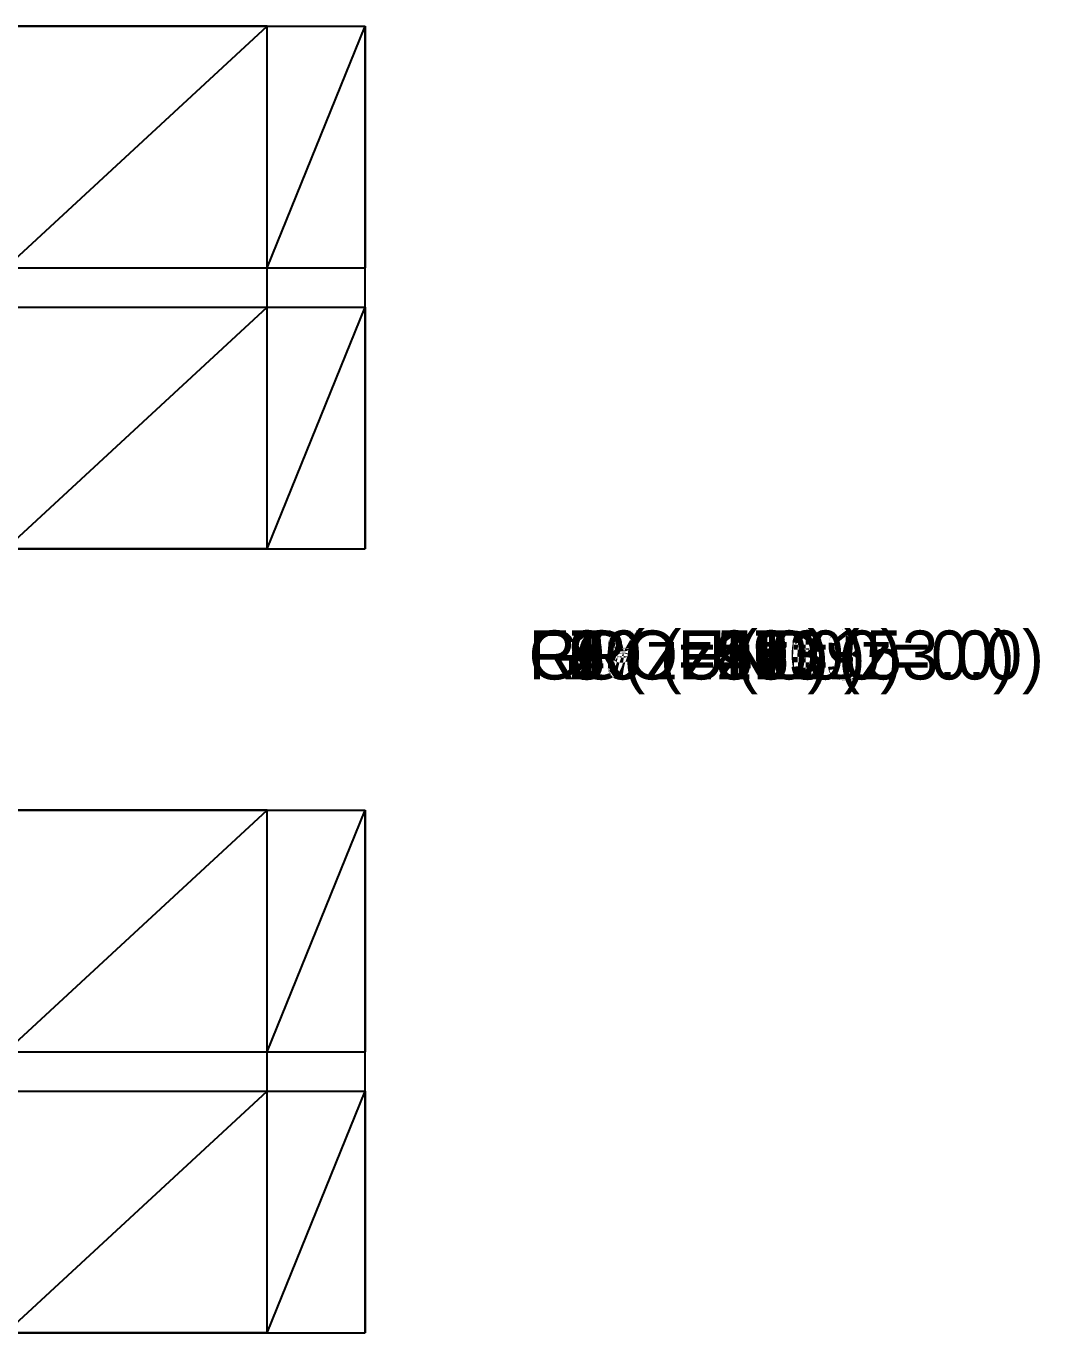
# Model space of a CAD drawing. Header units: metres. Extents: x -11.5 to 50.6, y -25 to 40.
# Drawn here: x 19.62 to 50.65, y 0 to 40 of the extents above; entities that cross this region are included whole.
import ezdxf

# ---------------------------------------------------------------- set-up
doc = ezdxf.new("R2010")
doc.units = ezdxf.units.M
for name, color, linetype in [('beam_x', 3, 'Continuous'), ('beam_y', 2, 'Continuous'), ('brace_xz', 6, 'Continuous'), ('brace_yz', 1, 'Continuous'), ('column', 4, 'Continuous'), ('floor_brace', 5, 'Continuous'), ('floor_levels', 3, 'Continuous')]:
    doc.layers.add(name, color=color, linetype=linetype)

msp = doc.modelspace()

# ---------------------------------------------------------------- linework, layer by layer
at = {"layer": 'beam_x'}
for p, q in [((19, 40), (27, 40)), ((19, 40, 9), (27, 40, 9)), ((19, 40, 15), (27, 40, 15)), ((19, 40, 21), (27, 40, 21)), ((19, 40, 27), (27, 40, 27)), ((19, 40, 33), (27, 40, 33)), ((19, 40, 39), (27, 40, 39)), ((19, 40, 45), (27, 40, 45)), ((19, 40, 51), (27, 40, 51)), ((19, 40, 57), (27, 40, 57)), ((19, 40, 63), (27, 40, 63)), ((19, 40, 69), (27, 40, 69)), ((19, 40, 75), (27, 40, 75)), ((19, 40, 81), (27, 40, 81)), ((19, 40, 87), (27, 40, 87)), ((19, 40, 93), (27, 40, 93)), ((19, 40, 99), (27, 40, 99)), ((19, 40, 105), (27, 40, 105)), ((19, 40, 111), (27, 40, 111)), ((19, 40, 117), (27, 40, 117)), ((19, 40, 123), (27, 40, 123)), ((19, 40, 129), (27, 40, 129)), ((19, 40, 135), (27, 40, 135)), ((19, 40, 141), (27, 40, 141)), ((19, 40, 147), (27, 40, 147)), ((19, 40, 153), (27, 40, 153)), ((27, 40), (30, 40)), ((27, 40, 9), (30, 40, 9)), ((27, 40, 15), (30, 40, 15)), ((27, 40, 21), (30, 40, 21)), ((27, 40, 27), (30, 40, 27)), ((27, 40, 33), (30, 40, 33)), ((27, 40, 39), (30, 40, 39)), ((27, 40, 45), (30, 40, 45)), ((27, 40, 51), (30, 40, 51)), ((27, 40, 57), (30, 40, 57)), ((27, 40, 63), (30, 40, 63)), ((27, 40, 69), (30, 40, 69)), ((27, 40, 75), (30, 40, 75)), ((27, 40, 81), (30, 40, 81)), ((27, 40, 87), (30, 40, 87)), ((27, 40, 93), (30, 40, 93)), ((27, 40, 99), (30, 40, 99)), ((27, 40, 105), (30, 40, 105)), ((27, 40, 111), (30, 40, 111)), ((27, 40, 117), (30, 40, 117)), ((27, 40, 123), (30, 40, 123)), ((27, 40, 129), (30, 40, 129)), ((27, 40, 135), (30, 40, 135)), ((27, 40, 141), (30, 40, 141)), ((27, 40, 147), (30, 40, 147)), ((27, 40, 153), (30, 40, 153)), ((19, 32.6), (27, 32.6)), ((19, 32.6, 15), (27, 32.6, 15)), ((19, 32.6, 27), (27, 32.6, 27)), ((19, 32.6, 39), (27, 32.6, 39)), ((19, 32.6, 51), (27, 32.6, 51)), ((19, 32.6, 63), (27, 32.6, 63)), ((19, 32.6, 75), (27, 32.6, 75)), ((19, 32.6, 87), (27, 32.6, 87)), ((19, 32.6, 99), (27, 32.6, 99)), ((19, 32.6, 111), (27, 32.6, 111)), ((19, 32.6, 123), (27, 32.6, 123)), ((19, 32.6, 135), (27, 32.6, 135)), ((19, 32.6, 147), (27, 32.6, 147)), ((27, 32.6), (30, 32.6)), ((27, 32.6, 15), (30, 32.6, 15)), ((27, 32.6, 27), (30, 32.6, 27)), ((27, 32.6, 39), (30, 32.6, 39)), ((27, 32.6, 51), (30, 32.6, 51)), ((27, 32.6, 63), (30, 32.6, 63)), ((27, 32.6, 75), (30, 32.6, 75)), ((27, 32.6, 87), (30, 32.6, 87)), ((27, 32.6, 99), (30, 32.6, 99)), ((27, 32.6, 111), (30, 32.6, 111)), ((27, 32.6, 123), (30, 32.6, 123)), ((27, 32.6, 135), (30, 32.6, 135)), ((27, 32.6, 147), (30, 32.6, 147)), ((19, 31.4), (27, 31.4)), ((19, 31.4, 15), (27, 31.4, 15)), ((19, 31.4, 27), (27, 31.4, 27)), ((19, 31.4, 39), (27, 31.4, 39)), ((19, 31.4, 51), (27, 31.4, 51)), ((19, 31.4, 63), (27, 31.4, 63)), ((19, 31.4, 75), (27, 31.4, 75)), ((19, 31.4, 87), (27, 31.4, 87)), ((19, 31.4, 99), (27, 31.4, 99)), ((19, 31.4, 111), (27, 31.4, 111)), ((19, 31.4, 123), (27, 31.4, 123)), ((19, 31.4, 135), (27, 31.4, 135)), ((19, 31.4, 147), (27, 31.4, 147)), ((27, 31.4), (30, 31.4)), ((27, 31.4, 15), (30, 31.4, 15)), ((27, 31.4, 27), (30, 31.4, 27)), ((27, 31.4, 39), (30, 31.4, 39)), ((27, 31.4, 51), (30, 31.4, 51)), ((27, 31.4, 63), (30, 31.4, 63)), ((27, 31.4, 75), (30, 31.4, 75)), ((27, 31.4, 87), (30, 31.4, 87)), ((27, 31.4, 99), (30, 31.4, 99)), ((27, 31.4, 111), (30, 31.4, 111)), ((27, 31.4, 123), (30, 31.4, 123)), ((27, 31.4, 135), (30, 31.4, 135)), ((27, 31.4, 147), (30, 31.4, 147)), ((19, 24), (27, 24)), ((19, 24, 9), (27, 24, 9)), ((19, 24, 15), (27, 24, 15)), ((19, 24, 21), (27, 24, 21)), ((19, 24, 27), (27, 24, 27)), ((19, 24, 33), (27, 24, 33)), ((19, 24, 39), (27, 24, 39)), ((19, 24, 45), (27, 24, 45)), ((19, 24, 51), (27, 24, 51)), ((19, 24, 57), (27, 24, 57)), ((19, 24, 63), (27, 24, 63)), ((19, 24, 69), (27, 24, 69)), ((19, 24, 75), (27, 24, 75)), ((19, 24, 81), (27, 24, 81)), ((19, 24, 87), (27, 24, 87)), ((19, 24, 93), (27, 24, 93)), ((19, 24, 99), (27, 24, 99)), ((19, 24, 105), (27, 24, 105)), ((19, 24, 111), (27, 24, 111)), ((19, 24, 117), (27, 24, 117)), ((19, 24, 123), (27, 24, 123)), ((19, 24, 129), (27, 24, 129)), ((19, 24, 135), (27, 24, 135)), ((19, 24, 141), (27, 24, 141)), ((19, 24, 147), (27, 24, 147)), ((19, 24, 153), (27, 24, 153)), ((27, 24), (30, 24)), ((27, 24, 9), (30, 24, 9)), ((27, 24, 15), (30, 24, 15)), ((27, 24, 21), (30, 24, 21)), ((27, 24, 27), (30, 24, 27)), ((27, 24, 33), (30, 24, 33)), ((27, 24, 39), (30, 24, 39)), ((27, 24, 45), (30, 24, 45)), ((27, 24, 51), (30, 24, 51)), ((27, 24, 57), (30, 24, 57)), ((27, 24, 63), (30, 24, 63)), ((27, 24, 69), (30, 24, 69)), ((27, 24, 75), (30, 24, 75)), ((27, 24, 81), (30, 24, 81)), ((27, 24, 87), (30, 24, 87)), ((27, 24, 93), (30, 24, 93)), ((27, 24, 99), (30, 24, 99)), ((27, 24, 105), (30, 24, 105)), ((27, 24, 111), (30, 24, 111)), ((27, 24, 117), (30, 24, 117)), ((27, 24, 123), (30, 24, 123)), ((27, 24, 129), (30, 24, 129)), ((27, 24, 135), (30, 24, 135)), ((27, 24, 141), (30, 24, 141)), ((27, 24, 147), (30, 24, 147)), ((27, 24, 153), (30, 24, 153)), ((19, 16), (27, 16)), ((19, 16, 9), (27, 16, 9)), ((19, 16, 15), (27, 16, 15)), ((19, 16, 21), (27, 16, 21)), ((19, 16, 27), (27, 16, 27)), ((19, 16, 33), (27, 16, 33)), ((19, 16, 39), (27, 16, 39)), ((19, 16, 45), (27, 16, 45)), ((19, 16, 51), (27, 16, 51)), ((19, 16, 57), (27, 16, 57)), ((19, 16, 63), (27, 16, 63)), ((19, 16, 69), (27, 16, 69)), ((19, 16, 75), (27, 16, 75)), ((19, 16, 81), (27, 16, 81)), ((19, 16, 87), (27, 16, 87)), ((19, 16, 93), (27, 16, 93)), ((19, 16, 99), (27, 16, 99)), ((19, 16, 105), (27, 16, 105)), ((19, 16, 111), (27, 16, 111)), ((19, 16, 117), (27, 16, 117)), ((19, 16, 123), (27, 16, 123)), ((19, 16, 129), (27, 16, 129)), ((19, 16, 135), (27, 16, 135)), ((19, 16, 141), (27, 16, 141)), ((19, 16, 147), (27, 16, 147)), ((19, 16, 153), (27, 16, 153)), ((27, 16), (30, 16)), ((27, 16, 9), (30, 16, 9)), ((27, 16, 15), (30, 16, 15)), ((27, 16, 21), (30, 16, 21)), ((27, 16, 27), (30, 16, 27)), ((27, 16, 33), (30, 16, 33)), ((27, 16, 39), (30, 16, 39)), ((27, 16, 45), (30, 16, 45)), ((27, 16, 51), (30, 16, 51)), ((27, 16, 57), (30, 16, 57)), ((27, 16, 63), (30, 16, 63)), ((27, 16, 69), (30, 16, 69)), ((27, 16, 75), (30, 16, 75)), ((27, 16, 81), (30, 16, 81)), ((27, 16, 87), (30, 16, 87)), ((27, 16, 93), (30, 16, 93)), ((27, 16, 99), (30, 16, 99)), ((27, 16, 105), (30, 16, 105)), ((27, 16, 111), (30, 16, 111)), ((27, 16, 117), (30, 16, 117)), ((27, 16, 123), (30, 16, 123)), ((27, 16, 129), (30, 16, 129)), ((27, 16, 135), (30, 16, 135)), ((27, 16, 141), (30, 16, 141)), ((27, 16, 147), (30, 16, 147)), ((27, 16, 153), (30, 16, 153)), ((19, 8.6), (27, 8.6)), ((19, 8.6, 15), (27, 8.6, 15)), ((19, 8.6, 27), (27, 8.6, 27)), ((19, 8.6, 39), (27, 8.6, 39)), ((19, 8.6, 51), (27, 8.6, 51)), ((19, 8.6, 63), (27, 8.6, 63)), ((19, 8.6, 75), (27, 8.6, 75)), ((19, 8.6, 87), (27, 8.6, 87)), ((19, 8.6, 99), (27, 8.6, 99)), ((19, 8.6, 111), (27, 8.6, 111)), ((19, 8.6, 123), (27, 8.6, 123)), ((19, 8.6, 135), (27, 8.6, 135)), ((19, 8.6, 147), (27, 8.6, 147)), ((27, 8.6), (30, 8.6)), ((27, 8.6, 15), (30, 8.6, 15)), ((27, 8.6, 27), (30, 8.6, 27)), ((27, 8.6, 39), (30, 8.6, 39)), ((27, 8.6, 51), (30, 8.6, 51)), ((27, 8.6, 63), (30, 8.6, 63)), ((27, 8.6, 75), (30, 8.6, 75)), ((27, 8.6, 87), (30, 8.6, 87)), ((27, 8.6, 99), (30, 8.6, 99)), ((27, 8.6, 111), (30, 8.6, 111)), ((27, 8.6, 123), (30, 8.6, 123)), ((27, 8.6, 135), (30, 8.6, 135)), ((27, 8.6, 147), (30, 8.6, 147)), ((19, 7.4), (27, 7.4)), ((19, 7.4, 15), (27, 7.4, 15)), ((19, 7.4, 27), (27, 7.4, 27)), ((19, 7.4, 39), (27, 7.4, 39)), ((19, 7.4, 51), (27, 7.4, 51)), ((19, 7.4, 63), (27, 7.4, 63)), ((19, 7.4, 75), (27, 7.4, 75)), ((19, 7.4, 87), (27, 7.4, 87)), ((19, 7.4, 99), (27, 7.4, 99)), ((19, 7.4, 111), (27, 7.4, 111)), ((19, 7.4, 123), (27, 7.4, 123)), ((19, 7.4, 135), (27, 7.4, 135)), ((19, 7.4, 147), (27, 7.4, 147)), ((27, 7.4), (30, 7.4)), ((27, 7.4, 15), (30, 7.4, 15)), ((27, 7.4, 27), (30, 7.4, 27)), ((27, 7.4, 39), (30, 7.4, 39)), ((27, 7.4, 51), (30, 7.4, 51)), ((27, 7.4, 63), (30, 7.4, 63)), ((27, 7.4, 75), (30, 7.4, 75)), ((27, 7.4, 87), (30, 7.4, 87)), ((27, 7.4, 99), (30, 7.4, 99)), ((27, 7.4, 111), (30, 7.4, 111)), ((27, 7.4, 123), (30, 7.4, 123)), ((27, 7.4, 135), (30, 7.4, 135)), ((27, 7.4, 147), (30, 7.4, 147)), ((19, 0), (27, 0)), ((19, 0, 9), (27, 0, 9)), ((19, 0, 15), (27, 0, 15)), ((19, 0, 21), (27, 0, 21)), ((19, 0, 27), (27, 0, 27)), ((19, 0, 33), (27, 0, 33)), ((19, 0, 39), (27, 0, 39)), ((19, 0, 45), (27, 0, 45)), ((19, 0, 51), (27, 0, 51)), ((19, 0, 57), (27, 0, 57)), ((19, 0, 63), (27, 0, 63)), ((19, 0, 69), (27, 0, 69)), ((19, 0, 75), (27, 0, 75)), ((19, 0, 81), (27, 0, 81)), ((19, 0, 87), (27, 0, 87)), ((19, 0, 93), (27, 0, 93)), ((19, 0, 99), (27, 0, 99)), ((19, 0, 105), (27, 0, 105)), ((19, 0, 111), (27, 0, 111)), ((19, 0, 117), (27, 0, 117)), ((19, 0, 123), (27, 0, 123)), ((19, 0, 129), (27, 0, 129)), ((19, 0, 135), (27, 0, 135)), ((19, 0, 141), (27, 0, 141)), ((19, 0, 147), (27, 0, 147)), ((19, 0, 153), (27, 0, 153)), ((27, 0), (30, 0)), ((27, 0, 9), (30, 0, 9)), ((27, 0, 15), (30, 0, 15)), ((27, 0, 21), (30, 0, 21)), ((27, 0, 27), (30, 0, 27)), ((27, 0, 33), (30, 0, 33)), ((27, 0, 39), (30, 0, 39)), ((27, 0, 45), (30, 0, 45)), ((27, 0, 51), (30, 0, 51)), ((27, 0, 57), (30, 0, 57)), ((27, 0, 63), (30, 0, 63)), ((27, 0, 69), (30, 0, 69)), ((27, 0, 75), (30, 0, 75)), ((27, 0, 81), (30, 0, 81)), ((27, 0, 87), (30, 0, 87)), ((27, 0, 93), (30, 0, 93)), ((27, 0, 99), (30, 0, 99)), ((27, 0, 105), (30, 0, 105)), ((27, 0, 111), (30, 0, 111)), ((27, 0, 117), (30, 0, 117)), ((27, 0, 123), (30, 0, 123)), ((27, 0, 129), (30, 0, 129)), ((27, 0, 135), (30, 0, 135)), ((27, 0, 141), (30, 0, 141)), ((27, 0, 147), (30, 0, 147)), ((27, 0, 153), (30, 0, 153))]:
    msp.add_line(p, q, dxfattribs=at)
at = {"layer": 'beam_y'}
for p, q in [((27, 32.6, 9), (27, 40, 9)), ((27, 32.6, 21), (27, 40, 21)), ((27, 32.6, 33), (27, 40, 33)), ((27, 32.6, 45), (27, 40, 45)), ((27, 32.6, 57), (27, 40, 57)), ((27, 32.6, 69), (27, 40, 69)), ((27, 32.6, 81), (27, 40, 81)), ((27, 32.6, 93), (27, 40, 93)), ((27, 32.6, 105), (27, 40, 105)), ((27, 32.6, 117), (27, 40, 117)), ((27, 32.6, 129), (27, 40, 129)), ((27, 32.6, 141), (27, 40, 141)), ((27, 32.6, 153), (27, 40, 153)), ((30, 32.6), (30, 40)), ((30, 32.6, 9), (30, 40, 9)), ((30, 32.6, 15), (30, 40, 15)), ((30, 32.6, 21), (30, 40, 21)), ((30, 32.6, 27), (30, 40, 27)), ((30, 32.6, 33), (30, 40, 33)), ((30, 32.6, 39), (30, 40, 39)), ((30, 32.6, 45), (30, 40, 45)), ((30, 32.6, 51), (30, 40, 51)), ((30, 32.6, 57), (30, 40, 57)), ((30, 32.6, 63), (30, 40, 63)), ((30, 32.6, 69), (30, 40, 69)), ((30, 32.6, 75), (30, 40, 75)), ((30, 32.6, 81), (30, 40, 81)), ((30, 32.6, 87), (30, 40, 87)), ((30, 32.6, 93), (30, 40, 93)), ((30, 32.6, 99), (30, 40, 99)), ((30, 32.6, 105), (30, 40, 105)), ((30, 32.6, 111), (30, 40, 111)), ((30, 32.6, 117), (30, 40, 117)), ((30, 32.6, 123), (30, 40, 123)), ((30, 32.6, 129), (30, 40, 129)), ((30, 32.6, 135), (30, 40, 135)), ((30, 32.6, 141), (30, 40, 141)), ((30, 32.6, 147), (30, 40, 147)), ((30, 32.6, 153), (30, 40, 153)), ((27, 31.4, 9), (27, 32.6, 9)), ((27, 31.4, 21), (27, 32.6, 21)), ((27, 31.4, 33), (27, 32.6, 33)), ((27, 31.4, 45), (27, 32.6, 45)), ((27, 31.4, 57), (27, 32.6, 57)), ((27, 31.4, 69), (27, 32.6, 69)), ((27, 31.4, 81), (27, 32.6, 81)), ((27, 31.4, 93), (27, 32.6, 93)), ((27, 31.4, 105), (27, 32.6, 105)), ((27, 31.4, 117), (27, 32.6, 117)), ((27, 31.4, 129), (27, 32.6, 129)), ((27, 31.4, 141), (27, 32.6, 141)), ((27, 31.4, 153), (27, 32.6, 153)), ((30, 31.4), (30, 32.6)), ((30, 31.4, 9), (30, 32.6, 9)), ((30, 31.4, 15), (30, 32.6, 15)), ((30, 31.4, 21), (30, 32.6, 21)), ((30, 31.4, 27), (30, 32.6, 27)), ((30, 31.4, 33), (30, 32.6, 33)), ((30, 31.4, 39), (30, 32.6, 39)), ((30, 31.4, 45), (30, 32.6, 45)), ((30, 31.4, 51), (30, 32.6, 51)), ((30, 31.4, 57), (30, 32.6, 57)), ((30, 31.4, 63), (30, 32.6, 63)), ((30, 31.4, 69), (30, 32.6, 69)), ((30, 31.4, 75), (30, 32.6, 75)), ((30, 31.4, 81), (30, 32.6, 81)), ((30, 31.4, 87), (30, 32.6, 87)), ((30, 31.4, 93), (30, 32.6, 93)), ((30, 31.4, 99), (30, 32.6, 99)), ((30, 31.4, 105), (30, 32.6, 105)), ((30, 31.4, 111), (30, 32.6, 111)), ((30, 31.4, 117), (30, 32.6, 117)), ((30, 31.4, 123), (30, 32.6, 123)), ((30, 31.4, 129), (30, 32.6, 129)), ((30, 31.4, 135), (30, 32.6, 135)), ((30, 31.4, 141), (30, 32.6, 141)), ((30, 31.4, 147), (30, 32.6, 147)), ((30, 31.4, 153), (30, 32.6, 153)), ((27, 24, 9), (27, 31.4, 9)), ((27, 24, 21), (27, 31.4, 21)), ((27, 24, 33), (27, 31.4, 33)), ((27, 24, 45), (27, 31.4, 45)), ((27, 24, 57), (27, 31.4, 57)), ((27, 24, 69), (27, 31.4, 69)), ((27, 24, 81), (27, 31.4, 81)), ((27, 24, 93), (27, 31.4, 93)), ((27, 24, 105), (27, 31.4, 105)), ((27, 24, 117), (27, 31.4, 117)), ((27, 24, 129), (27, 31.4, 129)), ((27, 24, 141), (27, 31.4, 141)), ((27, 24, 153), (27, 31.4, 153)), ((30, 24), (30, 31.4)), ((30, 24, 9), (30, 31.4, 9)), ((30, 24, 15), (30, 31.4, 15)), ((30, 24, 21), (30, 31.4, 21)), ((30, 24, 27), (30, 31.4, 27)), ((30, 24, 33), (30, 31.4, 33)), ((30, 24, 39), (30, 31.4, 39)), ((30, 24, 45), (30, 31.4, 45)), ((30, 24, 51), (30, 31.4, 51)), ((30, 24, 57), (30, 31.4, 57)), ((30, 24, 63), (30, 31.4, 63)), ((30, 24, 69), (30, 31.4, 69)), ((30, 24, 75), (30, 31.4, 75)), ((30, 24, 81), (30, 31.4, 81)), ((30, 24, 87), (30, 31.4, 87)), ((30, 24, 93), (30, 31.4, 93)), ((30, 24, 99), (30, 31.4, 99)), ((30, 24, 105), (30, 31.4, 105)), ((30, 24, 111), (30, 31.4, 111)), ((30, 24, 117), (30, 31.4, 117)), ((30, 24, 123), (30, 31.4, 123)), ((30, 24, 129), (30, 31.4, 129)), ((30, 24, 135), (30, 31.4, 135)), ((30, 24, 141), (30, 31.4, 141)), ((30, 24, 147), (30, 31.4, 147)), ((30, 24, 153), (30, 31.4, 153)), ((27, 8.6, 9), (27, 16, 9)), ((27, 8.6, 21), (27, 16, 21)), ((27, 8.6, 33), (27, 16, 33)), ((27, 8.6, 45), (27, 16, 45)), ((27, 8.6, 57), (27, 16, 57)), ((27, 8.6, 69), (27, 16, 69)), ((27, 8.6, 81), (27, 16, 81)), ((27, 8.6, 93), (27, 16, 93)), ((27, 8.6, 105), (27, 16, 105)), ((27, 8.6, 117), (27, 16, 117)), ((27, 8.6, 129), (27, 16, 129)), ((27, 8.6, 141), (27, 16, 141)), ((27, 8.6, 153), (27, 16, 153)), ((30, 8.6), (30, 16)), ((30, 8.6, 9), (30, 16, 9)), ((30, 8.6, 15), (30, 16, 15)), ((30, 8.6, 21), (30, 16, 21)), ((30, 8.6, 27), (30, 16, 27)), ((30, 8.6, 33), (30, 16, 33)), ((30, 8.6, 39), (30, 16, 39)), ((30, 8.6, 45), (30, 16, 45)), ((30, 8.6, 51), (30, 16, 51)), ((30, 8.6, 57), (30, 16, 57)), ((30, 8.6, 63), (30, 16, 63)), ((30, 8.6, 69), (30, 16, 69)), ((30, 8.6, 75), (30, 16, 75)), ((30, 8.6, 81), (30, 16, 81)), ((30, 8.6, 87), (30, 16, 87)), ((30, 8.6, 93), (30, 16, 93)), ((30, 8.6, 99), (30, 16, 99)), ((30, 8.6, 105), (30, 16, 105)), ((30, 8.6, 111), (30, 16, 111)), ((30, 8.6, 117), (30, 16, 117)), ((30, 8.6, 123), (30, 16, 123)), ((30, 8.6, 129), (30, 16, 129)), ((30, 8.6, 135), (30, 16, 135)), ((30, 8.6, 141), (30, 16, 141)), ((30, 8.6, 147), (30, 16, 147)), ((30, 8.6, 153), (30, 16, 153)), ((27, 7.4, 9), (27, 8.6, 9)), ((27, 7.4, 21), (27, 8.6, 21)), ((27, 7.4, 33), (27, 8.6, 33)), ((27, 7.4, 45), (27, 8.6, 45)), ((27, 7.4, 57), (27, 8.6, 57)), ((27, 7.4, 69), (27, 8.6, 69)), ((27, 7.4, 81), (27, 8.6, 81)), ((27, 7.4, 93), (27, 8.6, 93)), ((27, 7.4, 105), (27, 8.6, 105)), ((27, 7.4, 117), (27, 8.6, 117)), ((27, 7.4, 129), (27, 8.6, 129)), ((27, 7.4, 141), (27, 8.6, 141)), ((27, 7.4, 153), (27, 8.6, 153)), ((30, 7.4), (30, 8.6)), ((30, 7.4, 9), (30, 8.6, 9)), ((30, 7.4, 15), (30, 8.6, 15)), ((30, 7.4, 21), (30, 8.6, 21)), ((30, 7.4, 27), (30, 8.6, 27)), ((30, 7.4, 33), (30, 8.6, 33)), ((30, 7.4, 39), (30, 8.6, 39)), ((30, 7.4, 45), (30, 8.6, 45)), ((30, 7.4, 51), (30, 8.6, 51)), ((30, 7.4, 57), (30, 8.6, 57)), ((30, 7.4, 63), (30, 8.6, 63)), ((30, 7.4, 69), (30, 8.6, 69)), ((30, 7.4, 75), (30, 8.6, 75)), ((30, 7.4, 81), (30, 8.6, 81)), ((30, 7.4, 87), (30, 8.6, 87)), ((30, 7.4, 93), (30, 8.6, 93)), ((30, 7.4, 99), (30, 8.6, 99)), ((30, 7.4, 105), (30, 8.6, 105)), ((30, 7.4, 111), (30, 8.6, 111)), ((30, 7.4, 117), (30, 8.6, 117)), ((30, 7.4, 123), (30, 8.6, 123)), ((30, 7.4, 129), (30, 8.6, 129)), ((30, 7.4, 135), (30, 8.6, 135)), ((30, 7.4, 141), (30, 8.6, 141)), ((30, 7.4, 147), (30, 8.6, 147)), ((30, 7.4, 153), (30, 8.6, 153)), ((27, 0, 9), (27, 7.4, 9)), ((27, 0, 21), (27, 7.4, 21)), ((27, 0, 33), (27, 7.4, 33)), ((27, 0, 45), (27, 7.4, 45)), ((27, 0, 57), (27, 7.4, 57)), ((27, 0, 69), (27, 7.4, 69)), ((27, 0, 81), (27, 7.4, 81)), ((27, 0, 93), (27, 7.4, 93)), ((27, 0, 105), (27, 7.4, 105)), ((27, 0, 117), (27, 7.4, 117)), ((27, 0, 129), (27, 7.4, 129)), ((27, 0, 141), (27, 7.4, 141)), ((27, 0, 153), (27, 7.4, 153)), ((30, 0), (30, 7.4)), ((30, 0, 9), (30, 7.4, 9)), ((30, 0, 15), (30, 7.4, 15)), ((30, 0, 21), (30, 7.4, 21)), ((30, 0, 27), (30, 7.4, 27)), ((30, 0, 33), (30, 7.4, 33)), ((30, 0, 39), (30, 7.4, 39)), ((30, 0, 45), (30, 7.4, 45)), ((30, 0, 51), (30, 7.4, 51)), ((30, 0, 57), (30, 7.4, 57)), ((30, 0, 63), (30, 7.4, 63)), ((30, 0, 69), (30, 7.4, 69)), ((30, 0, 75), (30, 7.4, 75)), ((30, 0, 81), (30, 7.4, 81)), ((30, 0, 87), (30, 7.4, 87)), ((30, 0, 93), (30, 7.4, 93)), ((30, 0, 99), (30, 7.4, 99)), ((30, 0, 105), (30, 7.4, 105)), ((30, 0, 111), (30, 7.4, 111)), ((30, 0, 117), (30, 7.4, 117)), ((30, 0, 123), (30, 7.4, 123)), ((30, 0, 129), (30, 7.4, 129)), ((30, 0, 135), (30, 7.4, 135)), ((30, 0, 141), (30, 7.4, 141)), ((30, 0, 147), (30, 7.4, 147)), ((30, 0, 153), (30, 7.4, 153))]:
    msp.add_line(p, q, dxfattribs=at)
at = {"layer": 'brace_xz'}
for p, q in [((27, 40), (19, 40, 9)), ((27, 40, 51), (19, 40, 57)), ((27, 40, 99), (19, 40, 105)), ((27, 40, 147), (19, 40, 153)), ((27, 40), (30, 40, 9)), ((27, 40, 51), (30, 40, 57)), ((27, 40, 99), (30, 40, 105)), ((27, 40, 147), (30, 40, 153)), ((27, 24), (19, 24, 9)), ((27, 24, 51), (19, 24, 57)), ((27, 24, 99), (19, 24, 105)), ((27, 24, 147), (19, 24, 153)), ((27, 24), (30, 24, 9)), ((27, 24, 51), (30, 24, 57)), ((27, 24, 99), (30, 24, 105)), ((27, 24, 147), (30, 24, 153)), ((27, 16), (19, 16, 9)), ((27, 16, 51), (19, 16, 57)), ((27, 16, 99), (19, 16, 105)), ((27, 16, 147), (19, 16, 153)), ((27, 16), (30, 16, 9)), ((27, 16, 51), (30, 16, 57)), ((27, 16, 99), (30, 16, 105)), ((27, 16, 147), (30, 16, 153)), ((27, 0), (19, 0, 9)), ((27, 0, 51), (19, 0, 57)), ((27, 0, 99), (19, 0, 105)), ((27, 0, 147), (19, 0, 153)), ((27, 0), (30, 0, 9)), ((27, 0, 51), (30, 0, 57)), ((27, 0, 99), (30, 0, 105)), ((27, 0, 147), (30, 0, 153))]:
    msp.add_line(p, q, dxfattribs=at)
at = {"layer": 'brace_yz'}
for p, q in [((30, 32.6), (30, 40, 9)), ((30, 40), (30, 32.6, 9)), ((30, 32.6, 39), (30, 40, 45)), ((30, 40, 39), (30, 32.6, 45)), ((30, 32.6, 75), (30, 40, 81)), ((30, 40, 75), (30, 32.6, 81)), ((30, 32.6, 111), (30, 40, 117)), ((30, 40, 111), (30, 32.6, 117)), ((30, 32.6, 147), (30, 40, 153)), ((30, 40, 147), (30, 32.6, 153)), ((30, 24), (30, 31.4, 9)), ((30, 31.4), (30, 24, 9)), ((30, 24, 39), (30, 31.4, 45)), ((30, 31.4, 39), (30, 24, 45)), ((30, 24, 75), (30, 31.4, 81)), ((30, 31.4, 75), (30, 24, 81)), ((30, 24, 111), (30, 31.4, 117)), ((30, 31.4, 111), (30, 24, 117)), ((30, 24, 147), (30, 31.4, 153)), ((30, 31.4, 147), (30, 24, 153)), ((30, 8.6), (30, 16, 9)), ((30, 16), (30, 8.6, 9)), ((30, 8.6, 39), (30, 16, 45)), ((30, 16, 39), (30, 8.6, 45)), ((30, 8.6, 75), (30, 16, 81)), ((30, 16, 75), (30, 8.6, 81)), ((30, 8.6, 111), (30, 16, 117)), ((30, 16, 111), (30, 8.6, 117)), ((30, 8.6, 147), (30, 16, 153)), ((30, 16, 147), (30, 8.6, 153)), ((30, 0), (30, 7.4, 9)), ((30, 7.4), (30, 0, 9)), ((30, 0, 39), (30, 7.4, 45)), ((30, 7.4, 39), (30, 0, 45)), ((30, 0, 75), (30, 7.4, 81)), ((30, 7.4, 75), (30, 0, 81)), ((30, 0, 111), (30, 7.4, 117)), ((30, 7.4, 111), (30, 0, 117)), ((30, 0, 147), (30, 7.4, 153)), ((30, 7.4, 147), (30, 0, 153))]:
    msp.add_line(p, q, dxfattribs=at)
at = {"layer": 'column'}
for p, q in [((27, 40), (27, 40, 9)), ((27, 40, 9), (27, 40, 15)), ((27, 40, 15), (27, 40, 21)), ((27, 40, 21), (27, 40, 27)), ((27, 40, 27), (27, 40, 33)), ((27, 40, 33), (27, 40, 39)), ((27, 40, 39), (27, 40, 45)), ((27, 40, 45), (27, 40, 51)), ((27, 40, 51), (27, 40, 57)), ((27, 40, 57), (27, 40, 63)), ((27, 40, 63), (27, 40, 69)), ((27, 40, 69), (27, 40, 75)), ((27, 40, 75), (27, 40, 81)), ((27, 40, 81), (27, 40, 87)), ((27, 40, 87), (27, 40, 93)), ((27, 40, 93), (27, 40, 99)), ((27, 40, 99), (27, 40, 105)), ((27, 40, 105), (27, 40, 111)), ((27, 40, 111), (27, 40, 117)), ((27, 40, 117), (27, 40, 123)), ((27, 40, 123), (27, 40, 129)), ((27, 40, 129), (27, 40, 135)), ((27, 40, 135), (27, 40, 141)), ((27, 40, 141), (27, 40, 147)), ((27, 40, 147), (27, 40, 153)), ((30, 40), (30, 40, 9)), ((30, 40, 9), (30, 40, 15)), ((30, 40, 15), (30, 40, 21)), ((30, 40, 21), (30, 40, 27)), ((30, 40, 27), (30, 40, 33)), ((30, 40, 33), (30, 40, 39)), ((30, 40, 39), (30, 40, 45)), ((30, 40, 45), (30, 40, 51)), ((30, 40, 51), (30, 40, 57)), ((30, 40, 57), (30, 40, 63)), ((30, 40, 63), (30, 40, 69)), ((30, 40, 69), (30, 40, 75)), ((30, 40, 75), (30, 40, 81)), ((30, 40, 81), (30, 40, 87)), ((30, 40, 87), (30, 40, 93)), ((30, 40, 93), (30, 40, 99)), ((30, 40, 99), (30, 40, 105)), ((30, 40, 105), (30, 40, 111)), ((30, 40, 111), (30, 40, 117)), ((30, 40, 117), (30, 40, 123)), ((30, 40, 123), (30, 40, 129)), ((30, 40, 129), (30, 40, 135)), ((30, 40, 135), (30, 40, 141)), ((30, 40, 141), (30, 40, 147)), ((30, 40, 147), (30, 40, 153)), ((27, 32.6), (27, 32.6, 9)), ((27, 32.6, 9), (27, 32.6, 15)), ((27, 32.6, 15), (27, 32.6, 21)), ((27, 32.6, 21), (27, 32.6, 27)), ((27, 32.6, 27), (27, 32.6, 33)), ((27, 32.6, 33), (27, 32.6, 39)), ((27, 32.6, 39), (27, 32.6, 45)), ((27, 32.6, 45), (27, 32.6, 51)), ((27, 32.6, 51), (27, 32.6, 57)), ((27, 32.6, 57), (27, 32.6, 63)), ((27, 32.6, 63), (27, 32.6, 69)), ((27, 32.6, 69), (27, 32.6, 75)), ((27, 32.6, 75), (27, 32.6, 81)), ((27, 32.6, 81), (27, 32.6, 87)), ((27, 32.6, 87), (27, 32.6, 93)), ((27, 32.6, 93), (27, 32.6, 99)), ((27, 32.6, 99), (27, 32.6, 105)), ((27, 32.6, 105), (27, 32.6, 111)), ((27, 32.6, 111), (27, 32.6, 117)), ((27, 32.6, 117), (27, 32.6, 123)), ((27, 32.6, 123), (27, 32.6, 129)), ((27, 32.6, 129), (27, 32.6, 135)), ((27, 32.6, 135), (27, 32.6, 141)), ((27, 32.6, 141), (27, 32.6, 147)), ((27, 32.6, 147), (27, 32.6, 153)), ((30, 32.6), (30, 32.6, 9)), ((30, 32.6, 9), (30, 32.6, 15)), ((30, 32.6, 15), (30, 32.6, 21)), ((30, 32.6, 21), (30, 32.6, 27)), ((30, 32.6, 27), (30, 32.6, 33)), ((30, 32.6, 33), (30, 32.6, 39)), ((30, 32.6, 39), (30, 32.6, 45)), ((30, 32.6, 45), (30, 32.6, 51)), ((30, 32.6, 51), (30, 32.6, 57)), ((30, 32.6, 57), (30, 32.6, 63)), ((30, 32.6, 63), (30, 32.6, 69)), ((30, 32.6, 69), (30, 32.6, 75)), ((30, 32.6, 75), (30, 32.6, 81)), ((30, 32.6, 81), (30, 32.6, 87)), ((30, 32.6, 87), (30, 32.6, 93)), ((30, 32.6, 93), (30, 32.6, 99)), ((30, 32.6, 99), (30, 32.6, 105)), ((30, 32.6, 105), (30, 32.6, 111)), ((30, 32.6, 111), (30, 32.6, 117)), ((30, 32.6, 117), (30, 32.6, 123)), ((30, 32.6, 123), (30, 32.6, 129)), ((30, 32.6, 129), (30, 32.6, 135)), ((30, 32.6, 135), (30, 32.6, 141)), ((30, 32.6, 141), (30, 32.6, 147)), ((30, 32.6, 147), (30, 32.6, 153)), ((27, 31.4), (27, 31.4, 9)), ((27, 31.4, 9), (27, 31.4, 15)), ((27, 31.4, 15), (27, 31.4, 21)), ((27, 31.4, 21), (27, 31.4, 27)), ((27, 31.4, 27), (27, 31.4, 33)), ((27, 31.4, 33), (27, 31.4, 39)), ((27, 31.4, 39), (27, 31.4, 45)), ((27, 31.4, 45), (27, 31.4, 51)), ((27, 31.4, 51), (27, 31.4, 57)), ((27, 31.4, 57), (27, 31.4, 63)), ((27, 31.4, 63), (27, 31.4, 69)), ((27, 31.4, 69), (27, 31.4, 75)), ((27, 31.4, 75), (27, 31.4, 81)), ((27, 31.4, 81), (27, 31.4, 87)), ((27, 31.4, 87), (27, 31.4, 93)), ((27, 31.4, 93), (27, 31.4, 99)), ((27, 31.4, 99), (27, 31.4, 105)), ((27, 31.4, 105), (27, 31.4, 111)), ((27, 31.4, 111), (27, 31.4, 117)), ((27, 31.4, 117), (27, 31.4, 123)), ((27, 31.4, 123), (27, 31.4, 129)), ((27, 31.4, 129), (27, 31.4, 135)), ((27, 31.4, 135), (27, 31.4, 141)), ((27, 31.4, 141), (27, 31.4, 147)), ((27, 31.4, 147), (27, 31.4, 153)), ((30, 31.4), (30, 31.4, 9)), ((30, 31.4, 9), (30, 31.4, 15)), ((30, 31.4, 15), (30, 31.4, 21)), ((30, 31.4, 21), (30, 31.4, 27)), ((30, 31.4, 27), (30, 31.4, 33)), ((30, 31.4, 33), (30, 31.4, 39)), ((30, 31.4, 39), (30, 31.4, 45)), ((30, 31.4, 45), (30, 31.4, 51)), ((30, 31.4, 51), (30, 31.4, 57)), ((30, 31.4, 57), (30, 31.4, 63)), ((30, 31.4, 63), (30, 31.4, 69)), ((30, 31.4, 69), (30, 31.4, 75)), ((30, 31.4, 75), (30, 31.4, 81)), ((30, 31.4, 81), (30, 31.4, 87)), ((30, 31.4, 87), (30, 31.4, 93)), ((30, 31.4, 93), (30, 31.4, 99)), ((30, 31.4, 99), (30, 31.4, 105)), ((30, 31.4, 105), (30, 31.4, 111)), ((30, 31.4, 111), (30, 31.4, 117)), ((30, 31.4, 117), (30, 31.4, 123)), ((30, 31.4, 123), (30, 31.4, 129)), ((30, 31.4, 129), (30, 31.4, 135)), ((30, 31.4, 135), (30, 31.4, 141)), ((30, 31.4, 141), (30, 31.4, 147)), ((30, 31.4, 147), (30, 31.4, 153)), ((27, 24), (27, 24, 9)), ((27, 24, 9), (27, 24, 15)), ((27, 24, 15), (27, 24, 21)), ((27, 24, 21), (27, 24, 27)), ((27, 24, 27), (27, 24, 33)), ((27, 24, 33), (27, 24, 39)), ((27, 24, 39), (27, 24, 45)), ((27, 24, 45), (27, 24, 51)), ((27, 24, 51), (27, 24, 57)), ((27, 24, 57), (27, 24, 63)), ((27, 24, 63), (27, 24, 69)), ((27, 24, 69), (27, 24, 75)), ((27, 24, 75), (27, 24, 81)), ((27, 24, 81), (27, 24, 87)), ((27, 24, 87), (27, 24, 93)), ((27, 24, 93), (27, 24, 99)), ((27, 24, 99), (27, 24, 105)), ((27, 24, 105), (27, 24, 111)), ((27, 24, 111), (27, 24, 117)), ((27, 24, 117), (27, 24, 123)), ((27, 24, 123), (27, 24, 129)), ((27, 24, 129), (27, 24, 135)), ((27, 24, 135), (27, 24, 141)), ((27, 24, 141), (27, 24, 147)), ((27, 24, 147), (27, 24, 153)), ((30, 24), (30, 24, 9)), ((30, 24, 9), (30, 24, 15)), ((30, 24, 15), (30, 24, 21)), ((30, 24, 21), (30, 24, 27)), ((30, 24, 27), (30, 24, 33)), ((30, 24, 33), (30, 24, 39)), ((30, 24, 39), (30, 24, 45)), ((30, 24, 45), (30, 24, 51)), ((30, 24, 51), (30, 24, 57)), ((30, 24, 57), (30, 24, 63)), ((30, 24, 63), (30, 24, 69)), ((30, 24, 69), (30, 24, 75)), ((30, 24, 75), (30, 24, 81)), ((30, 24, 81), (30, 24, 87)), ((30, 24, 87), (30, 24, 93)), ((30, 24, 93), (30, 24, 99)), ((30, 24, 99), (30, 24, 105)), ((30, 24, 105), (30, 24, 111)), ((30, 24, 111), (30, 24, 117)), ((30, 24, 117), (30, 24, 123)), ((30, 24, 123), (30, 24, 129)), ((30, 24, 129), (30, 24, 135)), ((30, 24, 135), (30, 24, 141)), ((30, 24, 141), (30, 24, 147)), ((30, 24, 147), (30, 24, 153)), ((27, 16), (27, 16, 9)), ((27, 16, 9), (27, 16, 15)), ((27, 16, 15), (27, 16, 21)), ((27, 16, 21), (27, 16, 27)), ((27, 16, 27), (27, 16, 33)), ((27, 16, 33), (27, 16, 39)), ((27, 16, 39), (27, 16, 45)), ((27, 16, 45), (27, 16, 51)), ((27, 16, 51), (27, 16, 57)), ((27, 16, 57), (27, 16, 63)), ((27, 16, 63), (27, 16, 69)), ((27, 16, 69), (27, 16, 75)), ((27, 16, 75), (27, 16, 81)), ((27, 16, 81), (27, 16, 87)), ((27, 16, 87), (27, 16, 93)), ((27, 16, 93), (27, 16, 99)), ((27, 16, 99), (27, 16, 105)), ((27, 16, 105), (27, 16, 111)), ((27, 16, 111), (27, 16, 117)), ((27, 16, 117), (27, 16, 123)), ((27, 16, 123), (27, 16, 129)), ((27, 16, 129), (27, 16, 135)), ((27, 16, 135), (27, 16, 141)), ((27, 16, 141), (27, 16, 147)), ((27, 16, 147), (27, 16, 153)), ((30, 16), (30, 16, 9)), ((30, 16, 9), (30, 16, 15)), ((30, 16, 15), (30, 16, 21)), ((30, 16, 21), (30, 16, 27)), ((30, 16, 27), (30, 16, 33)), ((30, 16, 33), (30, 16, 39)), ((30, 16, 39), (30, 16, 45)), ((30, 16, 45), (30, 16, 51)), ((30, 16, 51), (30, 16, 57)), ((30, 16, 57), (30, 16, 63)), ((30, 16, 63), (30, 16, 69)), ((30, 16, 69), (30, 16, 75)), ((30, 16, 75), (30, 16, 81)), ((30, 16, 81), (30, 16, 87)), ((30, 16, 87), (30, 16, 93)), ((30, 16, 93), (30, 16, 99)), ((30, 16, 99), (30, 16, 105)), ((30, 16, 105), (30, 16, 111)), ((30, 16, 111), (30, 16, 117)), ((30, 16, 117), (30, 16, 123)), ((30, 16, 123), (30, 16, 129)), ((30, 16, 129), (30, 16, 135)), ((30, 16, 135), (30, 16, 141)), ((30, 16, 141), (30, 16, 147)), ((30, 16, 147), (30, 16, 153)), ((27, 8.6), (27, 8.6, 9)), ((27, 8.6, 9), (27, 8.6, 15)), ((27, 8.6, 15), (27, 8.6, 21)), ((27, 8.6, 21), (27, 8.6, 27)), ((27, 8.6, 27), (27, 8.6, 33)), ((27, 8.6, 33), (27, 8.6, 39)), ((27, 8.6, 39), (27, 8.6, 45)), ((27, 8.6, 45), (27, 8.6, 51)), ((27, 8.6, 51), (27, 8.6, 57)), ((27, 8.6, 57), (27, 8.6, 63)), ((27, 8.6, 63), (27, 8.6, 69)), ((27, 8.6, 69), (27, 8.6, 75)), ((27, 8.6, 75), (27, 8.6, 81)), ((27, 8.6, 81), (27, 8.6, 87)), ((27, 8.6, 87), (27, 8.6, 93)), ((27, 8.6, 93), (27, 8.6, 99)), ((27, 8.6, 99), (27, 8.6, 105)), ((27, 8.6, 105), (27, 8.6, 111)), ((27, 8.6, 111), (27, 8.6, 117)), ((27, 8.6, 117), (27, 8.6, 123)), ((27, 8.6, 123), (27, 8.6, 129)), ((27, 8.6, 129), (27, 8.6, 135)), ((27, 8.6, 135), (27, 8.6, 141)), ((27, 8.6, 141), (27, 8.6, 147)), ((27, 8.6, 147), (27, 8.6, 153)), ((30, 8.6), (30, 8.6, 9)), ((30, 8.6, 9), (30, 8.6, 15)), ((30, 8.6, 15), (30, 8.6, 21)), ((30, 8.6, 21), (30, 8.6, 27)), ((30, 8.6, 27), (30, 8.6, 33)), ((30, 8.6, 33), (30, 8.6, 39)), ((30, 8.6, 39), (30, 8.6, 45)), ((30, 8.6, 45), (30, 8.6, 51)), ((30, 8.6, 51), (30, 8.6, 57)), ((30, 8.6, 57), (30, 8.6, 63)), ((30, 8.6, 63), (30, 8.6, 69)), ((30, 8.6, 69), (30, 8.6, 75)), ((30, 8.6, 75), (30, 8.6, 81)), ((30, 8.6, 81), (30, 8.6, 87)), ((30, 8.6, 87), (30, 8.6, 93)), ((30, 8.6, 93), (30, 8.6, 99)), ((30, 8.6, 99), (30, 8.6, 105)), ((30, 8.6, 105), (30, 8.6, 111)), ((30, 8.6, 111), (30, 8.6, 117)), ((30, 8.6, 117), (30, 8.6, 123)), ((30, 8.6, 123), (30, 8.6, 129)), ((30, 8.6, 129), (30, 8.6, 135)), ((30, 8.6, 135), (30, 8.6, 141)), ((30, 8.6, 141), (30, 8.6, 147)), ((30, 8.6, 147), (30, 8.6, 153)), ((27, 7.4), (27, 7.4, 9)), ((27, 7.4, 9), (27, 7.4, 15)), ((27, 7.4, 15), (27, 7.4, 21)), ((27, 7.4, 21), (27, 7.4, 27)), ((27, 7.4, 27), (27, 7.4, 33)), ((27, 7.4, 33), (27, 7.4, 39)), ((27, 7.4, 39), (27, 7.4, 45)), ((27, 7.4, 45), (27, 7.4, 51)), ((27, 7.4, 51), (27, 7.4, 57)), ((27, 7.4, 57), (27, 7.4, 63)), ((27, 7.4, 63), (27, 7.4, 69)), ((27, 7.4, 69), (27, 7.4, 75)), ((27, 7.4, 75), (27, 7.4, 81)), ((27, 7.4, 81), (27, 7.4, 87)), ((27, 7.4, 87), (27, 7.4, 93)), ((27, 7.4, 93), (27, 7.4, 99)), ((27, 7.4, 99), (27, 7.4, 105)), ((27, 7.4, 105), (27, 7.4, 111)), ((27, 7.4, 111), (27, 7.4, 117)), ((27, 7.4, 117), (27, 7.4, 123)), ((27, 7.4, 123), (27, 7.4, 129)), ((27, 7.4, 129), (27, 7.4, 135)), ((27, 7.4, 135), (27, 7.4, 141)), ((27, 7.4, 141), (27, 7.4, 147)), ((27, 7.4, 147), (27, 7.4, 153)), ((30, 7.4), (30, 7.4, 9)), ((30, 7.4, 9), (30, 7.4, 15)), ((30, 7.4, 15), (30, 7.4, 21)), ((30, 7.4, 21), (30, 7.4, 27)), ((30, 7.4, 27), (30, 7.4, 33)), ((30, 7.4, 33), (30, 7.4, 39)), ((30, 7.4, 39), (30, 7.4, 45)), ((30, 7.4, 45), (30, 7.4, 51)), ((30, 7.4, 51), (30, 7.4, 57)), ((30, 7.4, 57), (30, 7.4, 63)), ((30, 7.4, 63), (30, 7.4, 69)), ((30, 7.4, 69), (30, 7.4, 75)), ((30, 7.4, 75), (30, 7.4, 81)), ((30, 7.4, 81), (30, 7.4, 87)), ((30, 7.4, 87), (30, 7.4, 93)), ((30, 7.4, 93), (30, 7.4, 99)), ((30, 7.4, 99), (30, 7.4, 105)), ((30, 7.4, 105), (30, 7.4, 111)), ((30, 7.4, 111), (30, 7.4, 117)), ((30, 7.4, 117), (30, 7.4, 123)), ((30, 7.4, 123), (30, 7.4, 129)), ((30, 7.4, 129), (30, 7.4, 135)), ((30, 7.4, 135), (30, 7.4, 141)), ((30, 7.4, 141), (30, 7.4, 147)), ((30, 7.4, 147), (30, 7.4, 153)), ((27, 0), (27, 0, 9)), ((27, 0, 9), (27, 0, 15)), ((27, 0, 15), (27, 0, 21)), ((27, 0, 21), (27, 0, 27)), ((27, 0, 27), (27, 0, 33)), ((27, 0, 33), (27, 0, 39)), ((27, 0, 39), (27, 0, 45)), ((27, 0, 45), (27, 0, 51)), ((27, 0, 51), (27, 0, 57)), ((27, 0, 57), (27, 0, 63)), ((27, 0, 63), (27, 0, 69)), ((27, 0, 69), (27, 0, 75)), ((27, 0, 75), (27, 0, 81)), ((27, 0, 81), (27, 0, 87)), ((27, 0, 87), (27, 0, 93)), ((27, 0, 93), (27, 0, 99)), ((27, 0, 99), (27, 0, 105)), ((27, 0, 105), (27, 0, 111)), ((27, 0, 111), (27, 0, 117)), ((27, 0, 117), (27, 0, 123)), ((27, 0, 123), (27, 0, 129)), ((27, 0, 129), (27, 0, 135)), ((27, 0, 135), (27, 0, 141)), ((27, 0, 141), (27, 0, 147)), ((27, 0, 147), (27, 0, 153)), ((30, 0), (30, 0, 9)), ((30, 0, 9), (30, 0, 15)), ((30, 0, 15), (30, 0, 21)), ((30, 0, 21), (30, 0, 27)), ((30, 0, 27), (30, 0, 33)), ((30, 0, 33), (30, 0, 39)), ((30, 0, 39), (30, 0, 45)), ((30, 0, 45), (30, 0, 51)), ((30, 0, 51), (30, 0, 57)), ((30, 0, 57), (30, 0, 63)), ((30, 0, 63), (30, 0, 69)), ((30, 0, 69), (30, 0, 75)), ((30, 0, 75), (30, 0, 81)), ((30, 0, 81), (30, 0, 87)), ((30, 0, 87), (30, 0, 93)), ((30, 0, 93), (30, 0, 99)), ((30, 0, 99), (30, 0, 105)), ((30, 0, 105), (30, 0, 111)), ((30, 0, 111), (30, 0, 117)), ((30, 0, 117), (30, 0, 123)), ((30, 0, 123), (30, 0, 129)), ((30, 0, 129), (30, 0, 135)), ((30, 0, 135), (30, 0, 141)), ((30, 0, 141), (30, 0, 147)), ((30, 0, 147), (30, 0, 153))]:
    msp.add_line(p, q, dxfattribs=at)
at = {"layer": 'floor_brace'}
for p, q in [((19, 32.6), (27, 40)), ((19, 32.6, 75), (27, 40, 75)), ((19, 32.6, 147), (27, 40, 147)), ((27, 32.6), (30, 40)), ((27, 32.6, 75), (30, 40, 75)), ((27, 32.6, 147), (30, 40, 147)), ((19, 24), (27, 31.4)), ((19, 24, 75), (27, 31.4, 75)), ((19, 24, 147), (27, 31.4, 147)), ((27, 24), (30, 31.4)), ((27, 24, 75), (30, 31.4, 75)), ((27, 24, 147), (30, 31.4, 147)), ((19, 8.6), (27, 16)), ((19, 8.6, 75), (27, 16, 75)), ((19, 8.6, 147), (27, 16, 147)), ((27, 8.6), (30, 16)), ((27, 8.6, 75), (30, 16, 75)), ((27, 8.6, 147), (30, 16, 147)), ((19, 0), (27, 7.4)), ((19, 0, 75), (27, 7.4, 75)), ((19, 0, 147), (27, 7.4, 147)), ((27, 0), (30, 7.4)), ((27, 0, 75), (30, 7.4, 75)), ((27, 0, 147), (30, 7.4, 147))]:
    msp.add_line(p, q, dxfattribs=at)

# ---------------------------------------------------------------- texts
at = {"layer": 'floor_levels'}
for s, p in [('GROUND (z=0.0)', (35, 20)), ('F1 (z=9.0)', (35, 20, 9)), ('F2 (z=15.0)', (35, 20, 15)), ('F3 (z=21.0)', (35, 20, 21)), ('F4 (z=27.0)', (35, 20, 27)), ('F5 (z=33.0)', (35, 20, 33)), ('F6 (z=39.0)', (35, 20, 39)), ('F7 (z=45.0)', (35, 20, 45)), ('F8 (z=51.0)', (35, 20, 51)), ('F9 (z=57.0)', (35, 20, 57)), ('F10 (z=63.0)', (35, 20, 63)), ('F11 (z=69.0)', (35, 20, 69)), ('F12 (z=75.0)', (35, 20, 75)), ('F13 (z=81.0)', (35, 20, 81)), ('F14 (z=87.0)', (35, 20, 87)), ('F15 (z=93.0)', (35, 20, 93)), ('F16 (z=99.0)', (35, 20, 99)), ('F17 (z=105.0)', (35, 20, 105)), ('F18 (z=111.0)', (35, 20, 111)), ('F19 (z=117.0)', (35, 20, 117)), ('F20 (z=123.0)', (35, 20, 123)), ('F21 (z=129.0)', (35, 20, 129)), ('F22 (z=135.0)', (35, 20, 135)), ('F23 (z=141.0)', (35, 20, 141)), ('F24 (z=147.0)', (35, 20, 147)), ('ROOF (z=153.0)', (35, 20, 153))]:
    msp.add_text(s, height=1.5, dxfattribs=at).set_placement(p)

doc.saveas('drawing.dxf')
